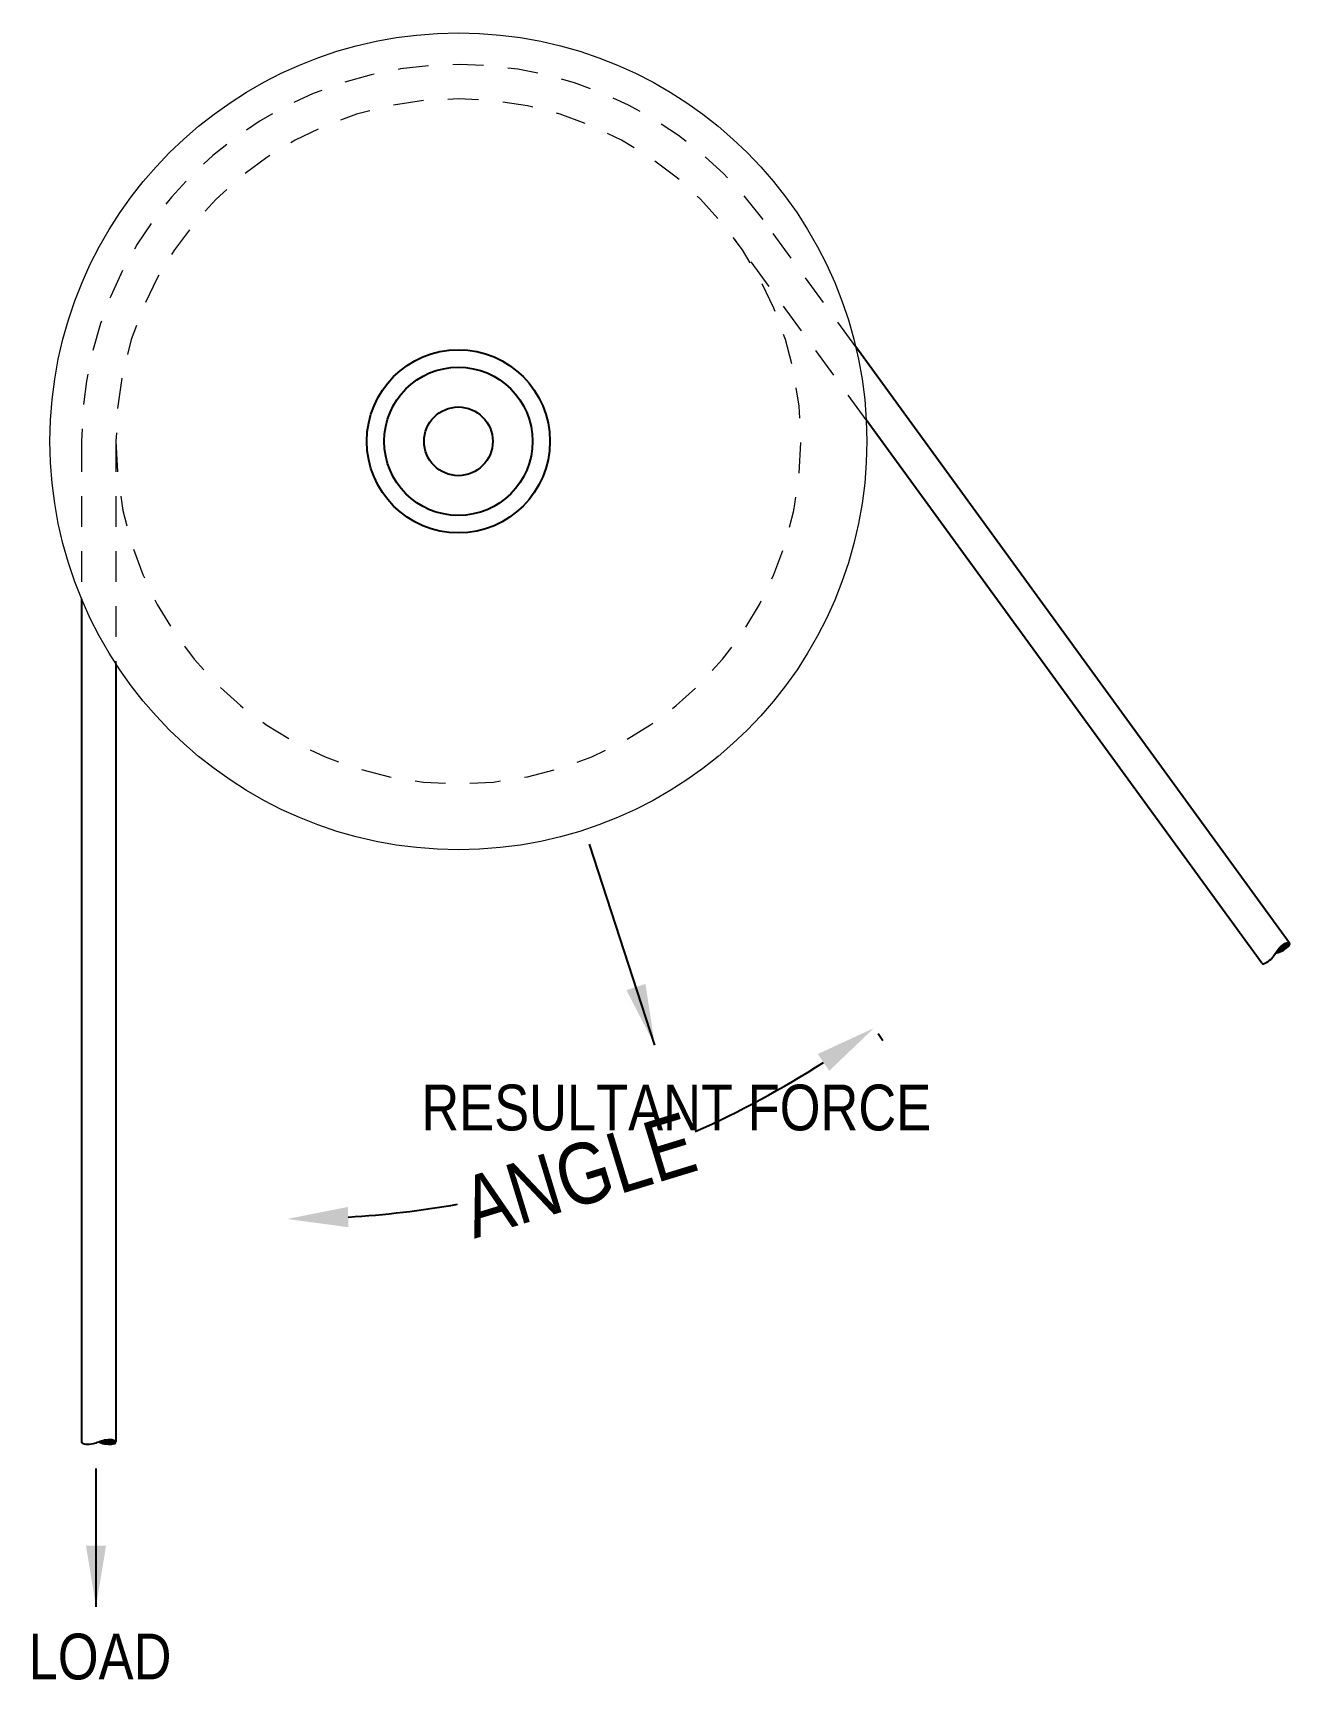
# Paper-space layout 'Resultant Force' of a CAD drawing. Header units: inches. Extents: x 5.47 to 10.62, y 3.14 to 9.88.
import ezdxf

# ---------------------------------------------------------------- set-up
doc = ezdxf.new("R2010")
doc.units = ezdxf.units.IN
doc.header["$MEASUREMENT"] = 0
doc.linetypes.add('HIDDEN', pattern=[0.375, 0.25, -0.125])
doc.linetypes.add('HIDDEN2', pattern=[0.1875, 0.125, -0.0625])
doc.layers.add('..04 - Hidden', color=44, linetype='HIDDEN', lineweight=9)
doc.layers.add('..04 - Hidden2', color=44, linetype='HIDDEN2', lineweight=9)
doc.styles.add('prg 02 - Labels', font='ARIALN.TTF', dxfattribs={"height": 0.1875})
doc.styles.add('prg 03 - Standard', font='ARIALN.TTF')
doc.styles.get("Standard").update_dxf_attribs({"font": 'arial.ttf'})
doc.dimstyles.new('prg - inch - 16', dxfattribs={"dimtxt": 0.125, "dimasz": 0.125, "dimexe": 0.0625, "dimexo": 0.125, "dimgap": 0.03125, "dimtad": 0, "dimdec": 4, "dimzin": 3, "dimdsep": 46, "dimlunit": 4, "dimtxsty": 'prg 03 - Standard', "dimcen": 0.0625, "dimclrd": 256, "dimclre": 256, "dimclrt": 256, "dimadec": 0, "dimazin": 2, "dimtfac": 1, "dimtdec": 4, "dimtofl": 0, "dimtmove": 0, "dimatfit": 3, "dimfxl": 1, "dimfrac": 1, "dimtolj": 1, "dimtzin": 0, "dimarcsym": 1})
doc.dimstyles.get("Standard").update_dxf_attribs({"dimtxt": 0.18, "dimasz": 0.18, "dimexe": 0.18, "dimexo": 0.0625, "dimgap": 0.09, "dimtad": 0, "dimtih": 1, "dimtoh": 1, "dimdec": 4, "dimzin": 0, "dimdsep": 46, "dimtxsty": 'Standard', "dimcen": 0.09, "dimadec": 0, "dimazin": 0, "dimtfac": 1, "dimtdec": 4, "dimtofl": 0, "dimtmove": 0, "dimatfit": 3, "dimfxl": 1, "dimtolj": 1, "dimtzin": 0, "dimarcsym": 0})

# ---------------------------------------------------------------- blocks, each defined once
blk = doc.blocks.new('*U36')
at = {"linetype": 'Continuous', "lineweight": 9}
h = blk.add_hatch(dxfattribs=at)
h.set_pattern_fill('ANSI31', color=8, scale=0.028805)
h.set_pattern_definition([(45, (0.3588295, 1.087908), (-0.002545983, 0.002545983), [])])
edge = h.paths.add_edge_path()
edge.add_spline(control_points=[(0.1875, 0), (0.1875, 0.0144), (0.1271, 0.0144), (0.1025, 0.0039), (0.0934, 0)], knot_values=[2.080712, 2.080712, 2.080712, 2.080712, 3.347913, 4.093861, 4.093861, 4.093861, 4.093861], degree=3, periodic=0)
edge.add_spline(control_points=[(0.0934, 0), (0.1025, -0.0039), (0.1271, -0.0144), (0.1875, -0.0144), (0.1875, 0)], knot_values=[2.080712, 2.080712, 2.080712, 2.080712, 2.826661, 4.093861, 4.093861, 4.093861, 4.093861], degree=3, periodic=0)
for points, knots in [([(0, 0), (0, 0.0144), (0.0814, 0.0144), (0.1061, -0.0144), (0.1875, -0.0144), (0.1875, 0)], [0, 0, 0, 0, 1.383731, 2.826661, 4.093861, 4.093861, 4.093861, 4.093861]), ([(0.0934, 0), (0.1025, 0.0039), (0.1271, 0.0144), (0.1875, 0.0144), (0.1875, 0)], [2.080712, 2.080712, 2.080712, 2.080712, 2.826661, 4.093861, 4.093861, 4.093861, 4.093861])]:
    blk.add_open_spline(points, degree=3, knots=knots)
blk = doc.blocks.new('*D39')
at = {"lineweight": -2, "transparency": 16777216}
blk.add_line((8.9308, 5.784), (8.9509, 5.7564), dxfattribs=at)
for start, end in [(294.15541, 302.53671), (273.50784, 279.8366)]:
    blk.add_arc((6.511, 9.1091), 4.084, start, end, dxfattribs=at)
at = {"transparency": 16777216}
for points in [[(8.6841, 5.7005), (8.7311, 5.6316), (8.9141, 5.8069)], [(6.7622, 4.9911), (6.7596, 5.0743), (6.511, 5.025)]]:
    blk.add_solid(points, dxfattribs=at)
at = {"layer": 'Defpoints', "color": 0, "transparency": 16777216}
for p in [(8.0474, 6.998), (6.511, 6.4981), (8.8573, 5.8851), (8.1741, 5.379), (6.511, 4.905)]:
    blk.add_point(p, dxfattribs=at)
at = {"transparency": 16777216, "insert": (7.7048, 5.2034), "char_height": 0.25, "attachment_point": 5, "rotation": 16.99601, "style": 'prg 03 - Standard'}
blk.add_mtext('\\A1;ANGLE', dxfattribs=at)

psp = doc.layouts.new('Resultant Force')

# ---------------------------------------------------------------- linework, layer by layer
at = {"layer": '..04 - Hidden', "ltscale": 0.5, "extrusion": (-1.22465e-16, 0, -1)}
psp.add_circle((-7.21228, 8.2097), 1.4025, dxfattribs=at)
at = {"layer": '..04 - Hidden2'}
for p, q in [((8.83951, 8.59618), (8.45999, 9.1177)), ((8.88244, 8.29821), (8.34629, 9.03495)), ((5.66916, 8.2097), (5.66916, 7.5647)), ((5.80978, 8.2097), (5.80978, 7.29852))]:
    psp.add_line(p, q, dxfattribs=at)
psp.add_arc((7.21228, 8.2097), 1.54312, 36.04455, 180, dxfattribs=at)
for p, q in [((10.61595, 6.15512), (8.83951, 8.59618)), ((10.50224, 6.07237), (8.88244, 8.29821)), ((5.66916, 7.5647), (5.66916, 4.11224)), ((5.80978, 7.29852), (5.80978, 4.11224))]:
    psp.add_line(p, q)
at = {"color": 0, "linetype": 'Continuous', "lineweight": 0}
psp.add_circle((7.21228, 8.2097), 1.6725, dxfattribs=at)
for radius in [0.375, 0.30375, 0.14062]:
    psp.add_circle((7.21228, 8.2097), radius)

# ---------------------------------------------------------------- block references
at = {"xscale": -0.75, "yscale": 0.75, "zscale": 0.75}
for p, rotation in [((10.50224, 6.07237), 216.0445496153509), ((5.66916, 4.11224), 180)]:
    psp.add_blockref('*U36', p, dxfattribs=dict(at, rotation=rotation))

# ---------------------------------------------------------------- texts
at = {"style": 'prg 02 - Labels'}
for s, p in [('RESULTANT FORCE', (7.06057, 5.38773)), ('LOAD', (5.45235, 3.13936))]:
    psp.add_text(s, height=0.1875, dxfattribs=at).set_placement(p)

# ---------------------------------------------------------------- dimensions: what is measured, and where the dimension line sits
dim = psp.add_angular_dim_2l(base=(9.13591, 5.06025), line1=((10.50224, 6.07237), (8.88244, 8.29821)), line2=((5.80978, 7.29852), (5.80978, 4.11224)), text='ANGLE', dimstyle='prg - inch - 16', override={"dimtxt": 0.25, "dimasz": 0.25})
dim.commit()
dim.dimension.update_dxf_attribs({"geometry": '*D39', "text_midpoint": (8.19735, 4.7091), "dimtype": 130})

# ---------------------------------------------------------------- leaders
for points in [[(8.01671, 5.73719), (7.74907, 6.55982)], [(5.72833, 3.43673), (5.72833, 4.00263)]]:
    psp.add_leader(points, dimstyle='Standard', override={"dimasz": 0.25, "dimgap": 0.09, "dimtad": 0, "dimfrac": 2})

doc.saveas('drawing.dxf')
